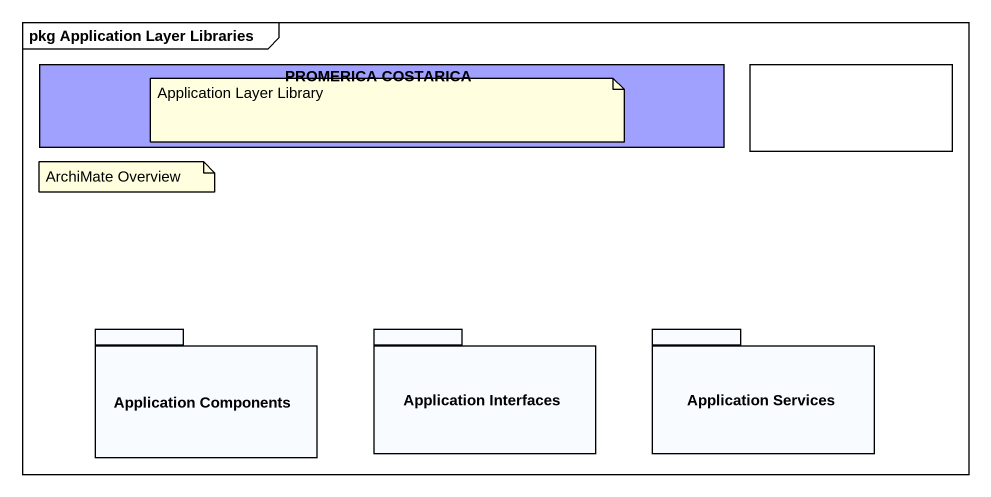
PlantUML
@startuml
mainframe pkg Application Layer Libraries
rectangle "PROMERICA COSTARICA" as PROMERICA_COSTARICA #A0A0FF
rectangle " " as rectangle1
package "Application Components" as Application_Components {
}
package "Application Interfaces" as Application_Interfaces {
}
package "Application Services" as Application_Services {
}
note as N1
  Application Layer Library
end note
note as N2
  ArchiMate Overview
end note
@enduml
